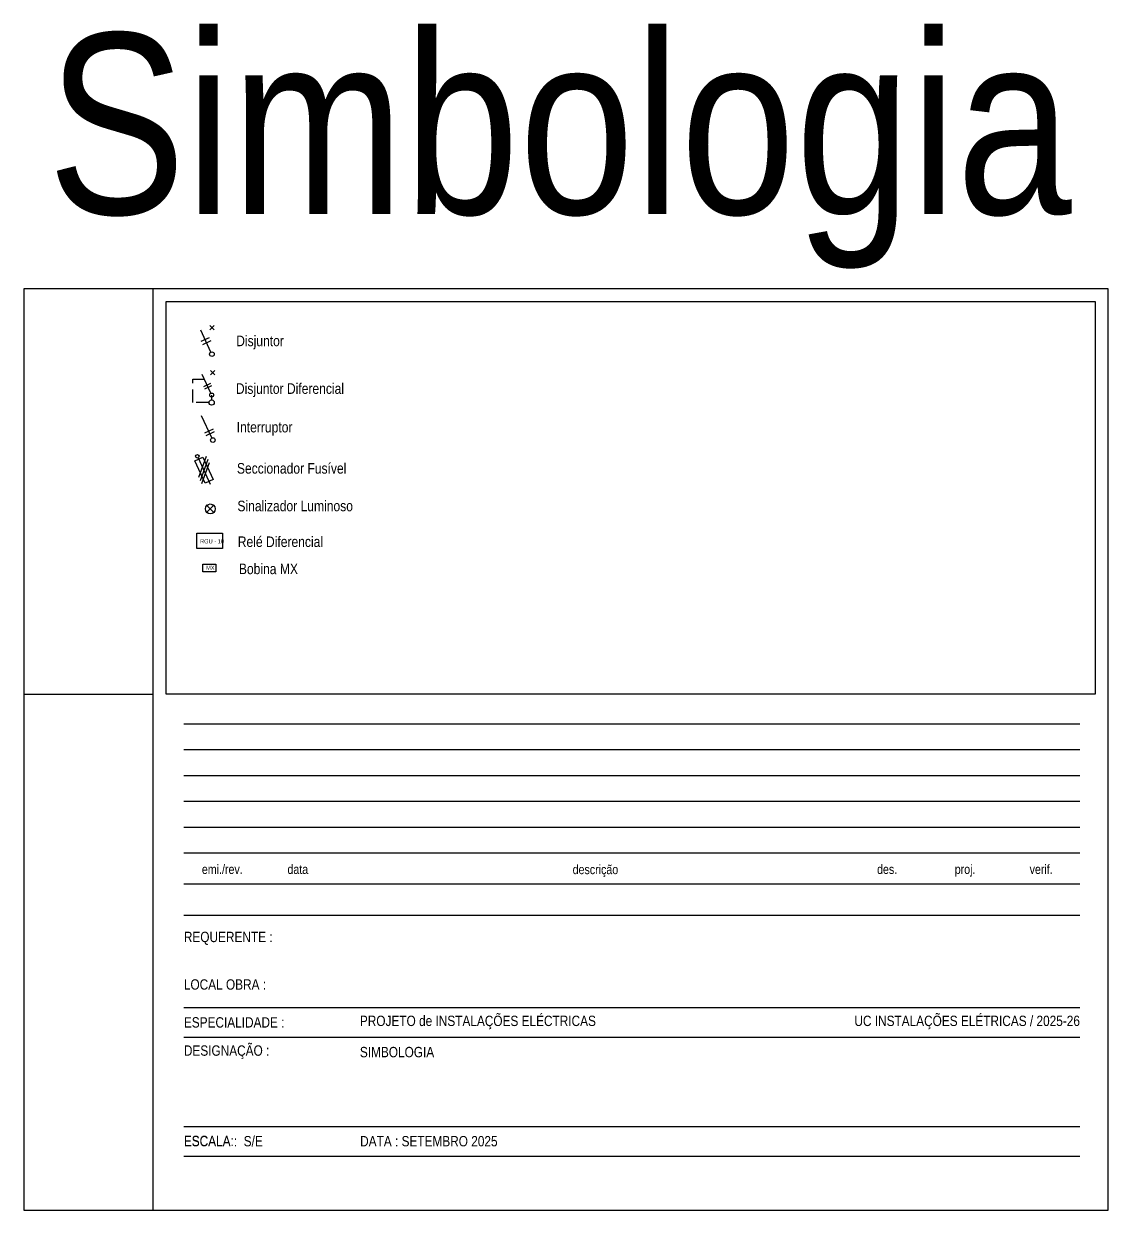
# Model space of a CAD drawing. Header units: millimetres. Extents: x -35961 to -35580, y 154458 to 154764.
# Drawn here: x -35960.28 to -35939.28, y 154576.01 to 154598.98 of the extents above; entities that cross this region are included whole.
import ezdxf
from ezdxf.enums import TextEntityAlignment as Align

# ---------------------------------------------------------------- set-up
doc = ezdxf.new("R2010")
doc.units = ezdxf.units.MM
doc.header["$MEASUREMENT"] = 0
doc.linetypes.add('HIDDEN', pattern=[0.375, 0.25, -0.125])
for name, color, linetype in [('0_FOLHA', 253, 'Continuous'), ('ELÉCTRICO', 255, 'Continuous'), ('SIMBOLOGIA', 255, 'Continuous')]:
    doc.layers.add(name, color=color, linetype=linetype)
doc.styles.get("Standard").update_dxf_attribs({"font": 'ARIALN.TTF'})

# ---------------------------------------------------------------- blocks, each defined once
blk = doc.blocks.new('nome')
at = {"layer": '0_FOLHA'}
for p, q in [((17.35, 4.275), (0, 4.275)), ((17.35, 3.775), (0, 3.775)), ((17.35, 3.275), (0, 3.275)), ((17.35, 2.775), (0, 2.775)), ((17.35, 2.275), (0, 2.275)), ((17.35, 1.775), (0, 1.775)), ((17.35, 1.175), (0, 1.175)), ((0, 0.575), (17.35, 0.575)), ((0, -1.212), (17.35, -1.212)), ((0, -1.787), (17.35, -1.787)), ((0, -3.513), (17.35, -3.513)), ((0, -4.088), (17.35, -4.088))]:
    blk.add_line(p, q, dxfattribs=at)
for s, p in [('emi./rev.', (0.744, 1.375)), ('data', (2.206, 1.375)), ('descrição', (7.969, 1.371)), ('des.', (13.617, 1.375)), ('proj.', (15.127, 1.375)), ('verif.', (16.6, 1.375))]:
    blk.add_text(s, height=0.18, dxfattribs=at).set_placement(p, align=Align.CENTER)
at = {"layer": '0_FOLHA', "char_height": 0.2}
for s, insert, width, attachment_point in [('REQUERENTE :', (0, 0.128), 1.8172, 4), ('LOCAL OBRA :', (0, -0.766), 1.8172, 4), ('PROJETO de INSTALAÇÕES ELÉCTRICAS', (3.408, -1.5), 5.41492, 4), ('UC INSTALAÇÕES ELÉTRICAS / 2025-26', (17.35, -1.5), 4.80837, 6), ('ESPECIALIDADE :', (0, -1.5), 2.45444, 4), ('DESIGNAÇÃO :', (0, -2.075), 1.8172, 4), ('ESCALA:', (0, -3.794), 3.2797, 4), ('DATA : SETEMBRO 2025', (3.413, -3.8), 3.2797, 4)]:
    blk.add_mtext(s, dxfattribs=dict(at, insert=insert, width=width, attachment_point=attachment_point))

msp = doc.modelspace()

# ---------------------------------------------------------------- linework, layer by layer
at = {"layer": '0_FOLHA'}
for p, q in [((-35957.782, 154593.846), (-35957.782, 154576.011)), ((-35957.782, 154585.994), (-35960.282, 154585.994))]:
    msp.add_line(p, q, dxfattribs=at)
for points in [[(-35960.282, 154576.011), (-35939.282, 154576.011), (-35939.282, 154593.846), (-35960.282, 154593.846)], [(-35957.532, 154586.01), (-35939.532, 154586.01), (-35939.532, 154593.596), (-35957.532, 154593.596)]]:
    msp.add_lwpolyline(points, close=True, dxfattribs=at)
at = {"layer": 'ELÉCTRICO', "linetype": 'Continuous', "ltscale": 0.03}
for p, q in [((-35956.643, 154591.793), (-35956.643, 154591.699)), ((-35956.933, 154589.119), (-35956.433, 154589.119)), ((-35956.933, 154588.819), (-35956.933, 154589.119)), ((-35956.433, 154589.119), (-35956.433, 154588.819)), ((-35956.433, 154588.819), (-35956.933, 154588.819)), ((-35956.813, 154588.52), (-35956.563, 154588.52)), ((-35956.813, 154588.37), (-35956.813, 154588.52)), ((-35956.563, 154588.52), (-35956.563, 154588.37)), ((-35956.563, 154588.37), (-35956.813, 154588.37))]:
    msp.add_line(p, q, dxfattribs=at)
at = {"layer": 'SIMBOLOGIA'}
for p, q in [((-35956.657, 154592.624), (-35956.854, 154593.047)), ((-35956.596, 154593.053), (-35956.68, 154593.136)), ((-35956.68, 154593.053), (-35956.596, 154593.136)), ((-35956.69, 154592.903), (-35956.85, 154592.829)), ((-35956.661, 154592.842), (-35956.821, 154592.767)), ((-35956.659, 154591.827), (-35956.828, 154592.189)), ((-35956.584, 154592.185), (-35956.667, 154592.268)), ((-35956.667, 154592.185), (-35956.584, 154592.268)), ((-35956.664, 154592.017), (-35956.801, 154591.953)), ((-35956.643, 154591.971), (-35956.78, 154591.908)), ((-35956.64, 154590.962), (-35956.84, 154591.39)), ((-35956.617, 154591.133), (-35956.779, 154591.058)), ((-35956.592, 154591.079), (-35956.754, 154591.004)), ((-35956.972, 154590.518), (-35956.817, 154590.59)), ((-35956.77, 154590.086), (-35956.972, 154590.518)), ((-35956.904, 154590.576), (-35956.669, 154590.07)), ((-35956.749, 154590.604), (-35956.897, 154590.197)), ((-35956.72, 154590.542), (-35956.868, 154590.135)), ((-35956.817, 154590.59), (-35956.616, 154590.158)), ((-35956.691, 154590.48), (-35956.839, 154590.073)), ((-35956.616, 154590.158), (-35956.77, 154590.086)), ((-35956.67, 154589.589), (-35956.747, 154589.666)), ((-35956.67, 154589.589), (-35956.747, 154589.512)), ((-35956.67, 154589.589), (-35956.593, 154589.666)), ((-35956.67, 154589.589), (-35956.593, 154589.512))]:
    msp.add_line(p, q, dxfattribs=at)
at = {"layer": 'SIMBOLOGIA', "linetype": 'HIDDEN'}
for p, q in [((-35957.009, 154591.648), (-35957.009, 154592.101)), ((-35957.009, 154592.101), (-35956.787, 154592.101)), ((-35956.693, 154591.648), (-35957.009, 154591.648))]:
    msp.add_line(p, q, dxfattribs=at)
at = {"layer": 'SIMBOLOGIA'}
for centre, radius in [((-35956.638, 154592.584), 0.0441), ((-35956.643, 154591.648), 0.0502), ((-35956.643, 154591.793), 0.0377), ((-35956.621, 154590.921), 0.0447), ((-35956.919, 154590.607), 0.034), ((-35956.67, 154589.589), 0.0953)]:
    msp.add_circle(centre, radius, dxfattribs=at)

# ---------------------------------------------------------------- block references
at = {"layer": '0_FOLHA'}
msp.add_blockref('nome', (-35957.181, 154581.147), dxfattribs=at)

# ---------------------------------------------------------------- texts
at = {"layer": '0_FOLHA', "insert": (-35957.181, 154577.347), "char_height": 0.2, "width": 1.8172, "attachment_point": 4}
msp.add_mtext('ESCALA :  S/E', dxfattribs=at)
at = {"layer": 'ELÉCTRICO', "linetype": 'Continuous', "ltscale": 0.03}
msp.add_text('Simbologia', height=3.5, dxfattribs=at).set_placement((-35959.822, 154595.295))
at = {"layer": 'ELÉCTRICO', "linetype": 'Continuous', "ltscale": 0.03, "char_height": 0.08, "attachment_point": 1}
for s, insert in [('RGU - 10', (-35956.867, 154589.001)), ('MX', (-35956.751, 154588.49))]:
    msp.add_mtext_dynamic_manual_height_columns(s, width=1.82611, gutter_width=23.439, heights=[0], dxfattribs=dict(at, insert=insert))
at = {"layer": 'ELÉCTRICO', "color": 7, "insert": (-35953.773, 154579.072), "char_height": 0.2, "width": 7.90689, "attachment_point": 4}
msp.add_mtext('SIMBOLOGIA', dxfattribs=at)
at = {"layer": 'SIMBOLOGIA', "linetype": 'Continuous', "ltscale": 0.03, "char_height": 0.2042, "width": 5.53631, "attachment_point": 1}
for s, insert in [('Disjuntor', (-35956.168, 154592.943)), ('Disjuntor Diferencial', (-35956.173, 154592.02)), ('Interruptor', (-35956.158, 154591.274)), ('Seccionador Fusível', (-35956.154, 154590.476)), ('Sinalizador Luminoso', (-35956.144, 154589.748)), ('Relé Diferencial', (-35956.137, 154589.055)), ('Bobina MX', (-35956.116, 154588.53))]:
    msp.add_mtext(s, dxfattribs=dict(at, insert=insert))

doc.saveas('drawing.dxf')
